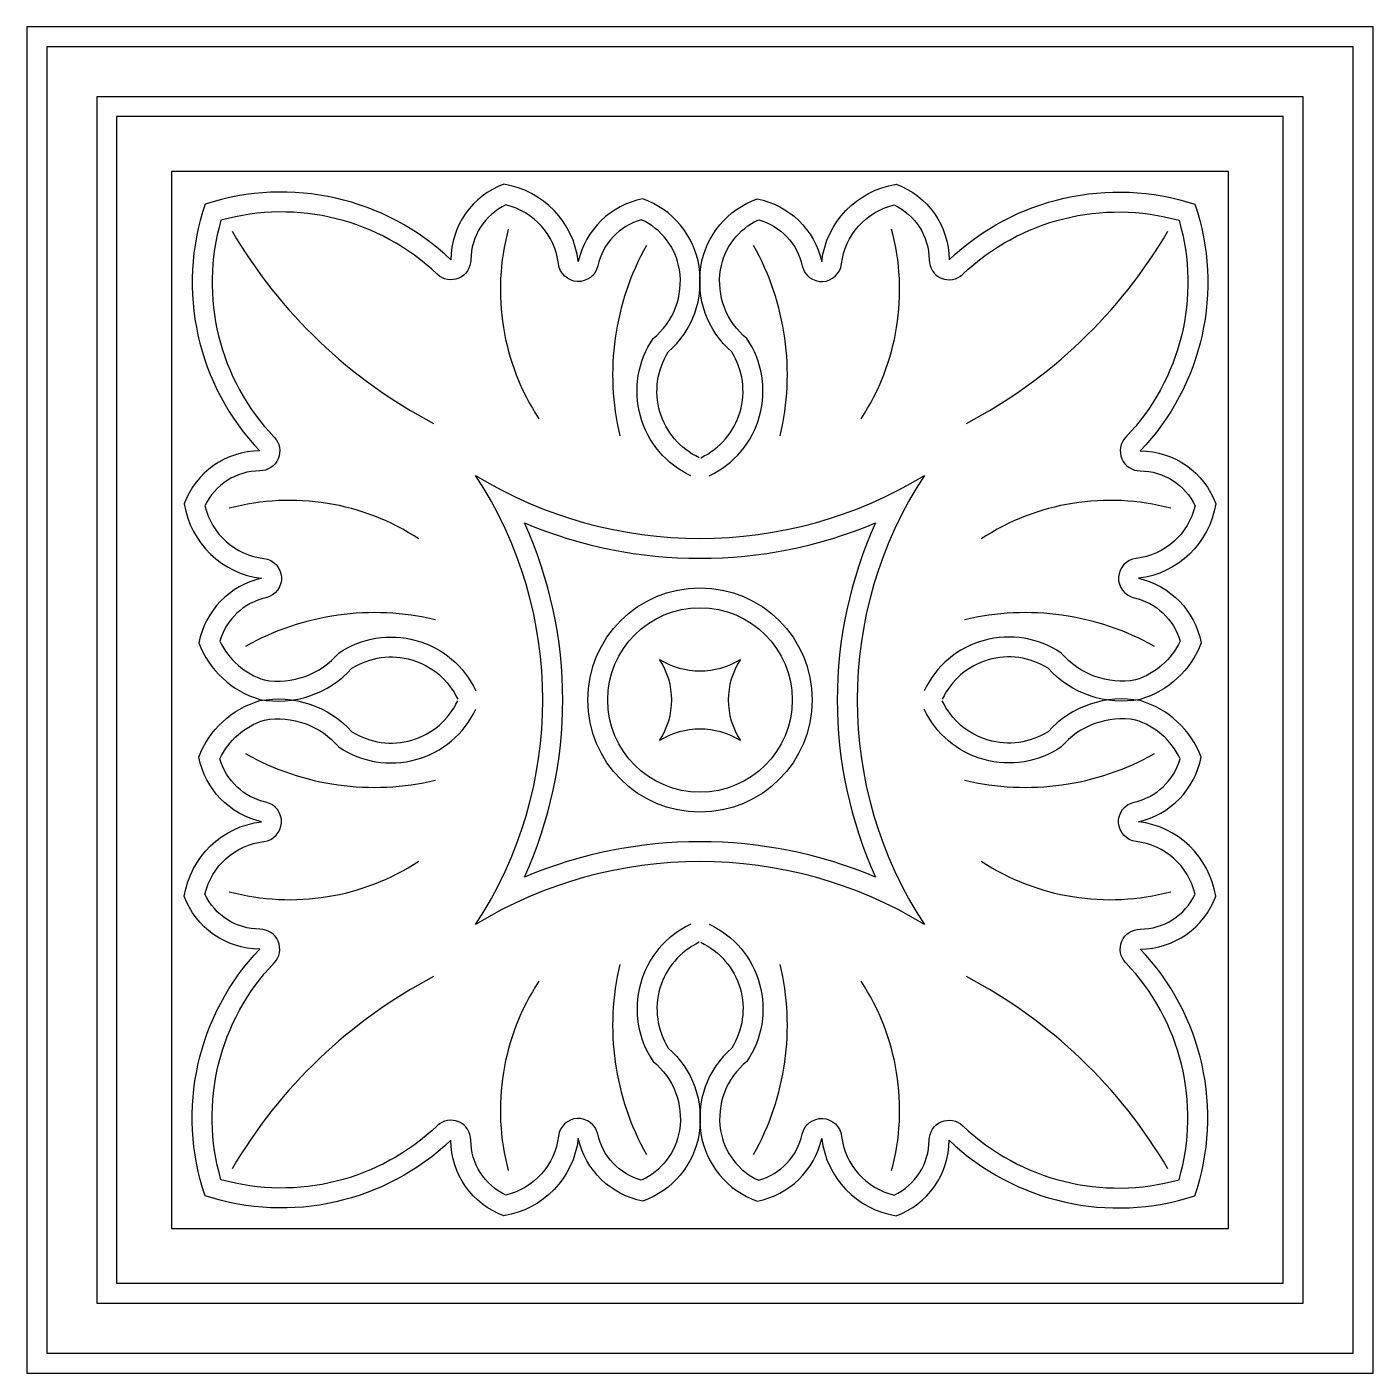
# Model space of a CAD drawing. Extents: x 111 to 411, y 63 to 363.
import ezdxf

# ---------------------------------------------------------------- set-up
doc = ezdxf.new("R2010")
doc.units = 0
doc.header["$LTSCALE"] = 10
doc.header["$MEASUREMENT"] = 0
doc.layers.add('3', color=3, linetype='CONTINUOUS')
doc.layers.add('4', color=4, linetype='CONTINUOUS')

msp = doc.modelspace()

# ---------------------------------------------------------------- linework, layer by layer
at = {"layer": '3'}
for points in [[(114.95, 67.14), (406.07, 67.14), (406.07, 358.25), (114.95, 358.25)], [(126.07, 78.25), (394.95, 78.25), (394.95, 347.14), (126.07, 347.14)]]:
    msp.add_lwpolyline(points, close=True, dxfattribs=at)
for points in [[(258.45, 262.67, -0.460593), (250.06, 293.24, 0.268183), (255.93, 308.6, 0.250346), (247.43, 319.73, 0.273889), (237.72, 309.43, -0.842913), (228.97, 309.87, 0.313777), (217.27, 323.02, 0.292014), (209.44, 310.8, -0.659066), (201.93, 307.58, 0.264128), (153.76, 319.61, 0.267584), (165.62, 271.28, -0.65989), (162.41, 263.76, 0.292014), (150.18, 255.94, 0.313777), (163.33, 244.24, -0.842913), (163.78, 235.49, 0.273128), (153.49, 225.82, 0.209686), (163.44, 217.17, 0.266601), (180.01, 223.17, -0.459969), (210.54, 214.76, -0.459969)], [(262.57, 262.67, 0.460593), (270.96, 293.24, -0.268183), (265.09, 308.6, -0.250346), (273.59, 319.73, -0.273889), (283.3, 309.43, 0.842913), (292.05, 309.87, -0.313777), (303.75, 323.02, -0.292014), (311.58, 310.8, 0.659066), (319.09, 307.58, -0.264128), (367.26, 319.61, -0.267584), (355.4, 271.28, 0.65989), (358.61, 263.76, -0.292014), (370.84, 255.94, -0.313777), (357.69, 244.24, 0.842913), (357.24, 235.49, -0.273128), (367.53, 225.82, -0.209686), (357.58, 217.17, -0.266601), (341.01, 223.17, 0.459969), (310.48, 214.76, 0.459969)], [(258.45, 162.73, 0.460593), (250.06, 132.16, -0.268183), (255.93, 116.79, -0.250346), (247.43, 105.66, -0.273889), (237.72, 115.97, 0.842913), (228.97, 115.52, -0.313777), (217.27, 102.37, -0.292014), (209.44, 114.6, 0.659066), (201.93, 117.81, -0.264128), (153.76, 105.78, -0.267584), (165.62, 154.11, 0.65989), (162.41, 161.63, -0.292014), (150.18, 169.45, -0.313777), (163.33, 181.16, 0.842913), (163.78, 189.91, -0.273128), (153.49, 199.58, -0.209686), (163.44, 208.23, -0.266601), (180.01, 202.23, 0.459969), (210.54, 210.64, 0.459969)], [(262.57, 162.73, -0.460593), (270.96, 132.16, 0.268183), (265.09, 116.79, 0.250346), (273.59, 105.66, 0.273889), (283.3, 115.97, -0.842913), (292.05, 115.52, 0.313777), (303.75, 102.37, 0.292014), (311.58, 114.6, -0.659066), (319.09, 117.81, 0.264128), (367.26, 105.78, 0.267584), (355.4, 154.11, -0.65989), (358.61, 161.63, 0.292014), (370.84, 169.45, 0.313777), (357.69, 181.16, -0.842913), (357.24, 189.91, 0.273128), (367.53, 199.58, 0.209686), (357.58, 208.23, 0.266601), (341.01, 202.23, -0.459969), (310.48, 210.64, -0.459969)]]:
    msp.add_lwpolyline(points, format="xyb", dxfattribs=at)
for points in [[(299.64, 252.17, 0.216617), (299.64, 173.22, 0.20191), (221.38, 173.22, 0.216617), (221.38, 252.17, 0.20191)], [(269.51, 221.7, 0.299528), (269.51, 203.7, 0.279589), (251.51, 203.7, 0.299528), (251.51, 221.7, 0.279589)]]:
    msp.add_lwpolyline(points, format="xyb", close=True, dxfattribs=at)
msp.add_circle((260.51, 212.7), 20.56, dxfattribs=at)
for centre, radius, start, end in [((253.69, 374.37), 113, 210.3978, 242.295), ((268.32, 304.08), 52.3, 165.0272, 213.3274), ((252.7, 304.08), 52.3, 326.6726, 14.9728), ((267.33, 374.37), 113, 297.705, 329.6022), ((299.71, 285.22), 58.67, 150.6322, 193.4208), ((221.31, 285.22), 58.67, 346.5792, 29.3678), ((169.13, 204.89), 52.3, 56.6726, 104.9728), ((351.89, 204.89), 52.3, 75.0272, 123.3274), ((187.98, 173.5), 58.67, 76.5792, 119.3678), ((333.04, 173.5), 58.67, 60.6322, 103.4208), ((187.98, 251.89), 58.67, 240.6322, 283.4208), ((333.04, 251.89), 58.67, 256.5792, 299.3678), ((169.13, 220.5), 52.3, 255.0272, 303.3274), ((351.89, 220.5), 52.3, 236.6726, 284.9728), ((299.71, 140.17), 58.67, 166.5792, 209.3678), ((221.31, 140.17), 58.67, 330.6322, 13.4208), ((253.69, 51.02), 113, 117.705, 149.6022), ((268.32, 121.32), 52.3, 146.6726, 194.9728), ((252.7, 121.32), 52.3, 345.0272, 33.3274), ((267.33, 51.02), 113, 30.3978, 62.295)]:
    msp.add_arc(centre, radius, start, end, dxfattribs=at)
at = {"layer": '4'}
for points in [[(110.51, 62.7), (410.51, 62.7), (410.51, 362.7), (110.51, 362.7)], [(130.51, 82.7), (390.51, 82.7), (390.51, 342.7), (130.51, 342.7)], [(142.73, 94.92), (378.29, 94.92), (378.29, 330.48), (142.73, 330.48)]]:
    msp.add_lwpolyline(points, close=True, dxfattribs=at)
for points in [[(260.34, 266.69, -0.449958), (253.43, 290.26, 0.258852), (260.32, 309.31, 0.272738), (247.78, 324.38, 0.297869), (233.38, 310.4, 0.334826), (216.82, 327.64, 0.315409), (205, 310.8, 0.276119), (150.23, 323.18, 0.279701), (162.41, 268.21, 0.315409), (145.57, 256.39, 0.334826), (162.8, 239.82, 0.297869), (148.83, 225.43, 0.233988), (162.4, 212.84, 0.261747), (182.95, 219.78, -0.449958), (206.52, 212.87)], [(260.68, 266.69, 0.449958), (267.59, 290.26, -0.258852), (260.7, 309.31, -0.272738), (273.24, 324.38, -0.297869), (287.64, 310.4, -0.334826), (304.2, 327.64, -0.315409), (316.02, 310.8, -0.276119), (370.79, 323.18, -0.279701), (358.61, 268.21, -0.315409), (375.45, 256.39, -0.334826), (358.22, 239.82, -0.297869), (372.19, 225.43, -0.233988), (358.62, 212.84, -0.261747), (338.07, 219.78, 0.449958), (314.5, 212.87)], [(260.34, 158.7, 0.449958), (253.43, 135.14, -0.258852), (260.32, 116.08, -0.272738), (247.78, 101.01, -0.297869), (233.38, 114.99, -0.334826), (216.82, 97.75, -0.315409), (205, 114.59, -0.276119), (150.23, 102.21, -0.279701), (162.41, 157.19, -0.315409), (145.57, 169.01, -0.334826), (162.8, 185.57, -0.297869), (148.83, 199.96, -0.233988), (162.4, 212.55, -0.261747), (182.95, 205.61, 0.449958), (206.52, 212.53)], [(260.68, 158.7, -0.449958), (267.59, 135.14, 0.258852), (260.7, 116.08, 0.272738), (273.24, 101.01, 0.297869), (287.64, 114.99, 0.334826), (304.2, 97.75, 0.315409), (316.02, 114.59, 0.276119), (370.79, 102.21, 0.279701), (358.61, 157.19, 0.315409), (375.45, 169.01, 0.334826), (358.22, 185.57, 0.297869), (372.19, 199.96, 0.233988), (358.62, 212.55, 0.261747), (338.07, 205.61, -0.449958), (314.5, 212.53)]]:
    msp.add_lwpolyline(points, format="xyb", dxfattribs=at)
msp.add_lwpolyline([(310.51, 262.7, 0.299528), (310.51, 162.7, 0.279589), (210.51, 162.7, 0.299528), (210.51, 262.7, 0.279589)], format="xyb", close=True, dxfattribs=at)
msp.add_circle((260.51, 212.7), 25, dxfattribs=at)

doc.saveas('drawing.dxf')
